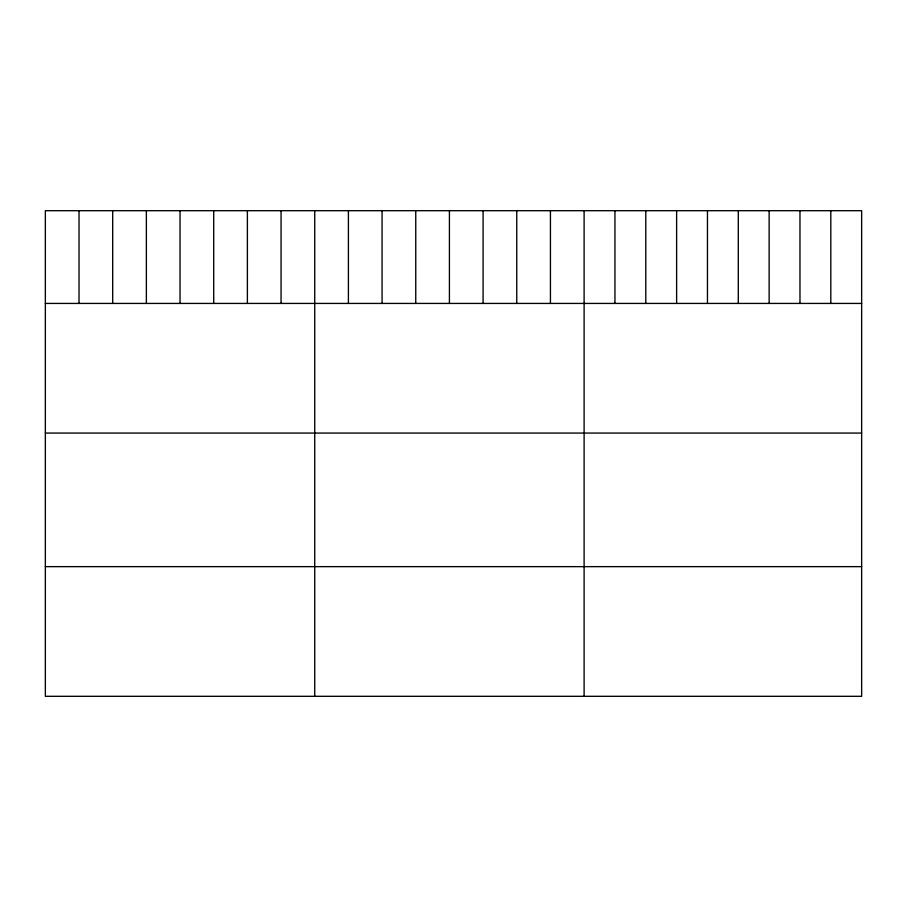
<?xml version="1.0" encoding="UTF-8"?>
<svg xmlns="http://www.w3.org/2000/svg" width="907" height="907" viewBox="0 0 907 907"><rect width="100%" height="100%" fill="white"/><g stroke="black" fill="none" stroke-linecap="round" stroke-linejoin="round"><path stroke-width="1.36" d="M861.65 303.426L861.65 696.304L45.35 696.304L45.35 210.696L861.65 210.696L861.65 303.426L45.35 303.426M45.35 433.07L861.65 433.07M45.35 566.648L861.65 566.648M830.812 210.696L830.812 303.426M799.974 210.696L799.974 303.426M769.136 210.696L769.136 303.426M738.298 210.696L738.298 303.426M707.46 210.696L707.46 303.426M676.622 210.696L676.622 303.426M645.784 210.696L645.784 303.426M614.946 210.696L614.946 303.426M584.108 210.696L584.108 696.304M550.436 210.696L550.436 303.426M516.763 210.696L516.763 303.426M483.091 210.696L483.091 303.426M449.418 210.696L449.418 303.426M415.746 210.696L415.746 303.426M382.074 210.696L382.074 303.426M348.401 210.696L348.401 303.426M314.729 210.696L314.729 696.304M281.057 210.696L281.057 303.426M247.384 210.696L247.384 303.426M213.712 210.696L213.712 303.426M180.04 210.696L180.04 303.426M146.367 210.696L146.367 303.426M112.695 210.696L112.695 303.426M79.022 210.696L79.022 303.426"/></g></svg>
